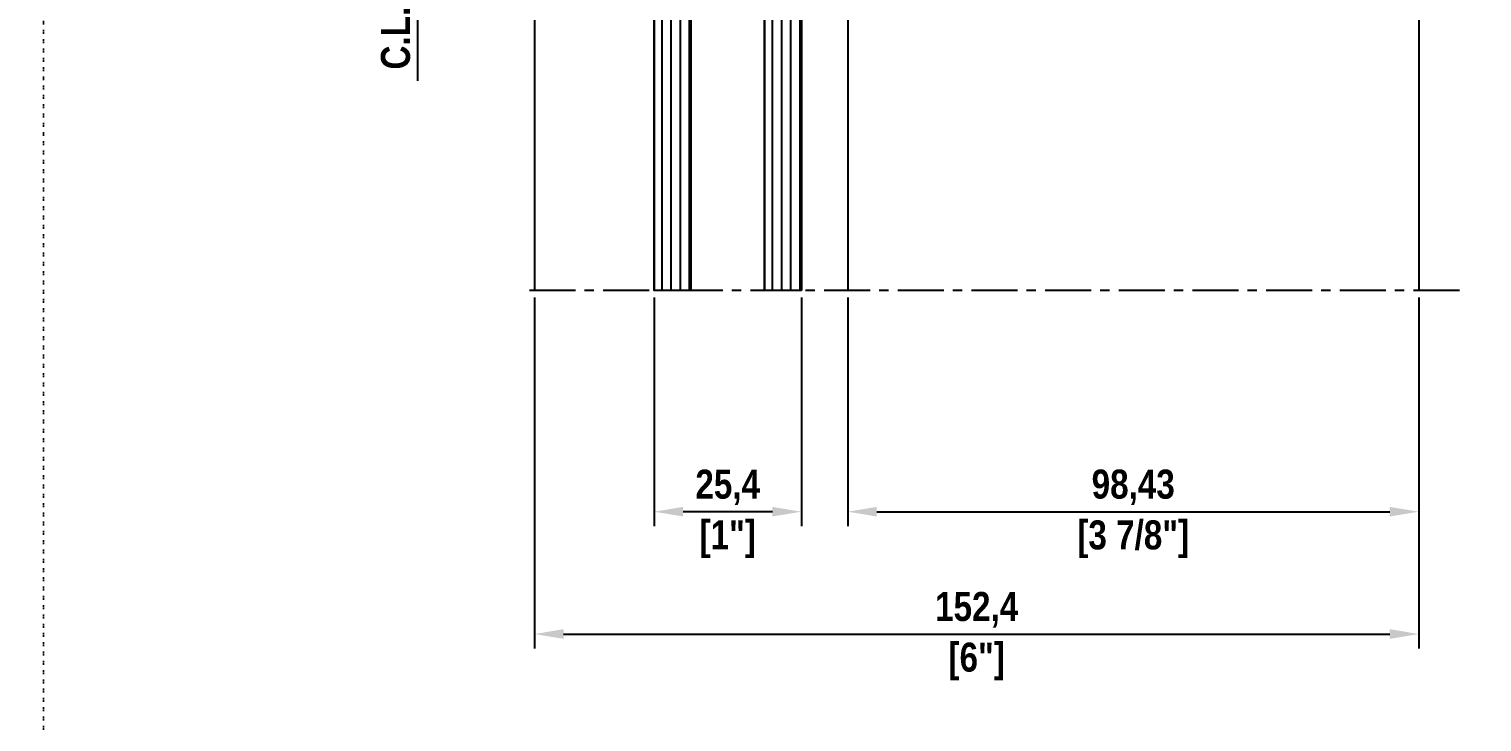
# Model space of a CAD drawing. Header units: millimetres. Extents: x -17234 to -8874, y -2869 to 1211.
# Drawn here: x -16096.8 to -15846.4, y -735.7 to -616.2 of the extents above; entities that cross this region are included whole.
import ezdxf

# ---------------------------------------------------------------- set-up
doc = ezdxf.new("R2010")
doc.units = ezdxf.units.MM
doc.linetypes.add('ACAD_ISO07W100', pattern=[3, 0, -3])
doc.linetypes.add('CENTER', pattern=[50.8, 31.75, -6.35, 6.35, -6.35])
doc.layers.get('Defpoints').update_dxf_attribs({"linetype": 'ACAD_ISO07W100', "true_color": 0x105689})
for name, color, linetype in [('Centerline', 6, 'CENTER'), ('Dim', 5, 'Continuous'), ('Glass', 4, 'Continuous'), ('Profile View', 9, 'Continuous')]:
    doc.layers.add(name, color=color, linetype=linetype)
doc.styles.add('TXT', font='techb___.ttf')
doc.dimstyles.new('ISO-25', dxfattribs={"dimtxt": 2.5, "dimasz": 2.5, "dimexe": 1.25, "dimexo": 0.625, "dimtad": 1, "dimtxsty": 'TXT', "dimcen": 2.5, "dimclrd": 5, "dimclre": 5, "dimclrt": 2, "dimadec": 0, "dimazin": 0, "dimtfac": 1, "dimtmove": 0, "dimatfit": 3, "dimfxl": 1, "dimarcsym": 0})
doc.dimstyles.new('ISO-25$0', dxfattribs={"dimtxt": 2.5, "dimasz": 2.5, "dimexe": 1.25, "dimexo": 0.625, "dimtad": 1, "dimtxsty": 'TXT', "dimcen": 2.5, "dimclrd": 5, "dimclre": 5, "dimclrt": 2, "dimadec": 0, "dimazin": 0, "dimtfac": 1, "dimtmove": 0, "dimatfit": 3, "dimfxl": 1, "dimarcsym": 0})

# ---------------------------------------------------------------- blocks, each defined once
blk = doc.blocks.new('*U4')
at = {"layer": 'Glass', "ltscale": 0.5}
h = blk.add_hatch(dxfattribs=at)
h.set_pattern_fill('ANSI31', color=5, scale=0.5, angle=45)
h.set_pattern_definition([(90, (0, -0.7), (-1.5875, 3e-16), [])])
h.paths.add_polyline_path([(0, 74.3), (6.35, 74.3), (6.35, 0), (0, 0)])
h.paths.add_polyline_path([(25.4, 0), (19.05, 0), (19.05, 74.3), (25.4, 74.3)])
at = {"layer": 'Glass'}
h = blk.add_hatch(dxfattribs=at)
h.set_pattern_fill('DOTS', color=9, scale=0.5)
h.set_pattern_definition([(0, (-1613.78865, -1630.7913), (0.396875, 0.79375), [0, -0.79375])])
h.paths.add_polyline_path([(17.05, 4.2), (8.35, 4.2, -0.414214), (6.35, 6.2), (6.35, 0, -0.20587), (19.05, 0), (19.05, 6.2, -0.414214)])
at = {"layer": 'Defpoints', "linetype": 'ByBlock', "ltscale": 0.5}
for points in [[(0, 74.3), (6.35, 74.3), (6.35, 0), (0, 0)], [(25.4, 0), (19.05, 0), (19.05, 74.3), (25.4, 74.3)]]:
    blk.add_lwpolyline(points, close=True, dxfattribs=at)
at = {"layer": 'Glass'}
for points in [[(0, 74.3), (0, 0), (6.35, 0), (6.35, 74.3)], [(19.05, 74.3), (19.05, 0), (25.4, 0), (25.4, 74.3)]]:
    blk.add_lwpolyline(points, dxfattribs=at)
at = {"layer": 'Glass', "color": 3}
for points in [[(19.05, 6.2), (19.05, 11, 0.414214), (17.05, 13), (8.35, 13, 0.414214), (6.35, 11), (6.35, 6.2, 0.414214), (8.35, 4.2), (17.05, 4.2, 0.414214)], [(18.05, 6.2), (18.05, 11, 0.414214), (17.05, 12), (8.35, 12, 0.414214), (7.35, 11), (7.35, 6.2, 0.414214), (8.35, 5.2), (17.05, 5.2, 0.414214)]]:
    blk.add_lwpolyline(points, format="xyb", close=True, dxfattribs=at)
at = {"layer": 'Glass', "color": 9}
for points in [[(7.64, 5.49), (17.76, 11.71)], [(7.64, 11.71), (17.86, 5.62)]]:
    blk.add_lwpolyline(points, dxfattribs=at)
blk.add_lwpolyline([(6.35, 0, -0.20587), (19.05, 0), (19.05, 6.2, -0.414214), (17.05, 4.2), (8.35, 4.2, -0.414214), (6.35, 6.2)], format="xyb", close=True, dxfattribs=at)
blk = doc.blocks.new('*D92')
at = {"layer": 'Defpoints', "color": 0, "ltscale": 0.5, "transparency": 16777216}
for p in [(-16013.17, -574.24), (-16029.84, -661.24), (-16013.17, -661.24)]:
    blk.add_point(p, dxfattribs=at)
at = {"layer": 'Dim', "color": 5, "lineweight": -2, "ltscale": 0.5, "transparency": 16777216}
for p, q in [((-16014.42, -574.24), (-16032.34, -574.24)), ((-16029.84, -579.24), (-16029.84, -625.11))]:
    blk.add_line(p, q, dxfattribs=at)
at = {"layer": 'Dim', "color": 5, "ltscale": 0.5, "transparency": 16777216}
blk.add_solid([(-16030.67, -579.24), (-16029, -579.24), (-16029.84, -574.24)], dxfattribs=at)
at = {"layer": 'Dim', "color": 2, "ltscale": 0.5, "transparency": 16777216, "insert": (-16033.63, -617.74), "char_height": 5, "attachment_point": 5, "rotation": 90, "style": 'TXT'}
blk.add_mtext('C.L.', dxfattribs=at)
blk = doc.blocks.new('*D95')
at = {"layer": 'Defpoints', "color": 0, "transparency": 16777216}
for p in [(-15955.69, -661.24), (-15857.27, -661.24), (-15857.27, -699.41)]:
    blk.add_point(p, dxfattribs=at)
at = {"layer": 'Dim', "color": 5, "lineweight": -2, "transparency": 16777216}
for p, q in [((-15955.69, -662.49), (-15955.69, -701.91)), ((-15857.27, -662.49), (-15857.27, -701.91)), ((-15950.69, -699.41), (-15862.27, -699.41))]:
    blk.add_line(p, q, dxfattribs=at)
at = {"layer": 'Dim', "color": 5, "transparency": 16777216}
for points in [[(-15950.69, -698.58), (-15950.69, -700.24), (-15955.69, -699.41)], [(-15862.27, -698.58), (-15862.27, -700.24), (-15857.27, -699.41)]]:
    blk.add_solid(points, dxfattribs=at)
at = {"layer": 'Dim', "color": 2, "transparency": 16777216, "char_height": 5, "attachment_point": 5, "style": 'TXT'}
for s, insert in [('98,43', (-15906.48, -695.21)), ('[3 7/8"]', (-15906.48, -704.16))]:
    blk.add_mtext(s, dxfattribs=dict(at, insert=insert))
blk = doc.blocks.new('*D96')
at = {"layer": 'Defpoints', "color": 0, "transparency": 16777216}
for p in [(-16009.67, -661.24), (-15857.27, -661.24), (-15857.27, -720.51)]:
    blk.add_point(p, dxfattribs=at)
at = {"layer": 'Dim', "color": 5, "lineweight": -2, "transparency": 16777216}
for p, q in [((-16009.67, -662.49), (-16009.67, -723.01)), ((-15857.27, -662.49), (-15857.27, -723.01)), ((-16004.67, -720.51), (-15862.27, -720.51))]:
    blk.add_line(p, q, dxfattribs=at)
at = {"layer": 'Dim', "color": 5, "transparency": 16777216}
for points in [[(-16004.67, -719.67), (-16004.67, -721.34), (-16009.67, -720.51)], [(-15862.27, -719.67), (-15862.27, -721.34), (-15857.27, -720.51)]]:
    blk.add_solid(points, dxfattribs=at)
at = {"layer": 'Dim', "color": 2, "transparency": 16777216, "char_height": 5, "attachment_point": 5, "style": 'TXT'}
for s, insert in [('152,4', (-15933.47, -716.32)), ('[6"]', (-15933.47, -725.25))]:
    blk.add_mtext(s, dxfattribs=dict(at, insert=insert))
blk = doc.blocks.new('*D94')
at = {"layer": 'Defpoints', "color": 0, "transparency": 16777216}
for p in [(-15989.09, -661.24), (-15963.69, -661.24), (-15989.09, -699.41)]:
    blk.add_point(p, dxfattribs=at)
at = {"layer": 'Dim', "color": 5, "lineweight": -2, "transparency": 16777216}
for p, q in [((-15989.09, -662.49), (-15989.09, -701.91)), ((-15963.69, -662.49), (-15963.69, -701.91)), ((-15968.69, -699.41), (-15984.09, -699.41))]:
    blk.add_line(p, q, dxfattribs=at)
at = {"layer": 'Dim', "color": 5, "transparency": 16777216}
for points in [[(-15984.09, -698.58), (-15984.09, -700.24), (-15989.09, -699.41)], [(-15968.69, -698.58), (-15968.69, -700.24), (-15963.69, -699.41)]]:
    blk.add_solid(points, dxfattribs=at)
at = {"layer": 'Dim', "color": 2, "transparency": 16777216, "char_height": 5, "attachment_point": 5, "style": 'TXT'}
for s, insert in [('25,4', (-15976.39, -695.22)), ('[1"]', (-15976.39, -704.16))]:
    blk.add_mtext(s, dxfattribs=dict(at, insert=insert))

msp = doc.modelspace()

# ---------------------------------------------------------------- linework, layer by layer
at = {"layer": 'Centerline', "ltscale": 0.25}
msp.add_lwpolyline([(-15850.243, -661.239), (-16012.143, -661.239)], dxfattribs=at)
at = {"layer": 'Defpoints', "color": 1, "ltscale": 0.5}
for points in [[(-16474.331, -319.239), (-16094.331, -319.239), (-16094.331, -829.239), (-16474.331, -829.239), (-16474.331, -319.239)], [(-16094.331, -319.239), (-15714.331, -319.239), (-15714.331, -829.239), (-16094.331, -829.239), (-16094.331, -319.239)]]:
    msp.add_lwpolyline(points, dxfattribs=at)
at = {"layer": 'Profile View', "ltscale": 0.5}
for points in [[(-16009.668, -447.239), (-16009.668, -661.239)], [(-15857.268, -447.239), (-15857.268, -661.239)], [(-15955.693, -599.389), (-15955.693, -661.239)]]:
    msp.add_lwpolyline(points, dxfattribs=at)

# ---------------------------------------------------------------- block references
at = {"layer": 'Glass', "rotation": 180}
msp.add_blockref('*U4', (-15963.693, -586.939), dxfattribs=at)

# ---------------------------------------------------------------- dimensions: what is measured, and where the dimension line sits
at = {"layer": 'Dim', "ltscale": 0.5}
dim = msp.add_linear_dim(base=(-16029.836, -661.239), p1=(-16013.168, -574.239), p2=(-16013.168, -661.239), angle=90, text='C.L.', dimstyle='ISO-25', override={"dimscale": 2, "dimpost": '\\X', "dimse2": 1, "dimsd2": 1}, dxfattribs=at)
dim.commit()
dim.dimension.update_dxf_attribs({"geometry": '*D92', "text_midpoint": (-16033.634, -617.739)})
at = {"layer": 'Dim'}
for base, p1, p2, picture, middle in [((-15857.268, -720.506), (-16009.668, -661.239), (-15857.268, -661.239), '*D96', (-15933.468, -720.506)), ((-15989.093, -699.41), (-15963.693, -661.239), (-15989.093, -661.239), '*D94', (-15976.393, -699.41)), ((-15857.268057101, -699.41000224), (-15955.693057101, -661.23944298), (-15857.268057101, -661.23944298), '*D95', (-15906.480557101, -699.41000224))]:
    dim = msp.add_linear_dim(base=base, p1=p1, p2=p2, dimstyle='ISO-25$0', override={"dimscale": 2, "dimpost": '\\X'}, dxfattribs=at)
    dim.commit()
    dim.dimension.update_dxf_attribs({"geometry": picture, "text_midpoint": middle})

doc.saveas('drawing.dxf')
